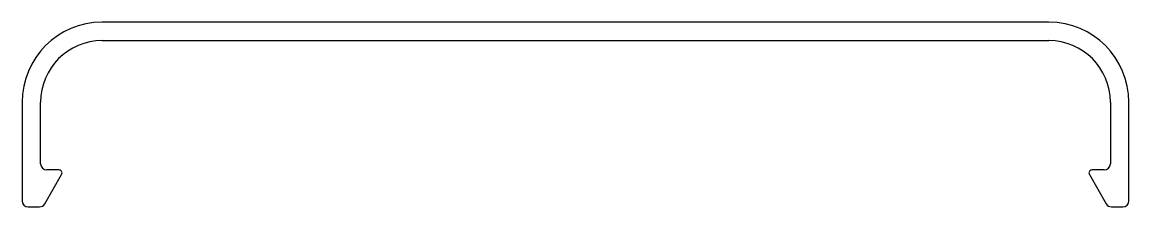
# Model space of a CAD drawing. Extents: x 487.7 to 577.7, y 331.6 to 346.6.
import ezdxf

# ---------------------------------------------------------------- set-up
doc = ezdxf.new("R2010")
doc.units = 0
doc.layers.get('0').update_dxf_attribs({"linetype": 'CONTINUOUS'})

msp = doc.modelspace()

# ---------------------------------------------------------------- linework, layer by layer
for p, q in [((571.215, 346.613), (494.215, 346.613)), ((494.215, 345.113), (571.215, 345.113)), ((487.715, 340.113), (487.715, 332.113)), ((489.215, 335.113), (489.215, 340.113)), ((576.215, 340.113), (576.215, 335.113)), ((577.715, 332.113), (577.715, 340.113)), ((489.555, 331.863), (490.926, 334.238)), ((490.71, 334.613), (489.715, 334.613)), ((574.504, 334.238), (575.875, 331.863)), ((575.715, 334.613), (574.72, 334.613)), ((488.215, 331.613), (489.122, 331.613)), ((576.308, 331.613), (577.215, 331.613))]:
    msp.add_line(p, q)
for centre, radius, start, end in [((494.215, 340.113), 6.5, 90, 180), ((571.215, 340.113), 6.5, 360, 90), ((494.215, 340.113), 5, 90, 180), ((571.215, 340.113), 5, 0, 90), ((489.715, 335.113), 0.5, 180, 270), ((575.715, 335.113), 0.5, 270, 360), ((490.71, 334.363), 0.25, 330, 90), ((574.72, 334.363), 0.25, 90, 210), ((488.215, 332.113), 0.5, 180, 270), ((577.215, 332.113), 0.5, 270, 360), ((489.122, 332.113), 0.5, 270, 330), ((576.308, 332.113), 0.5, 210, 270)]:
    msp.add_arc(centre, radius, start, end)

doc.saveas('drawing.dxf')
